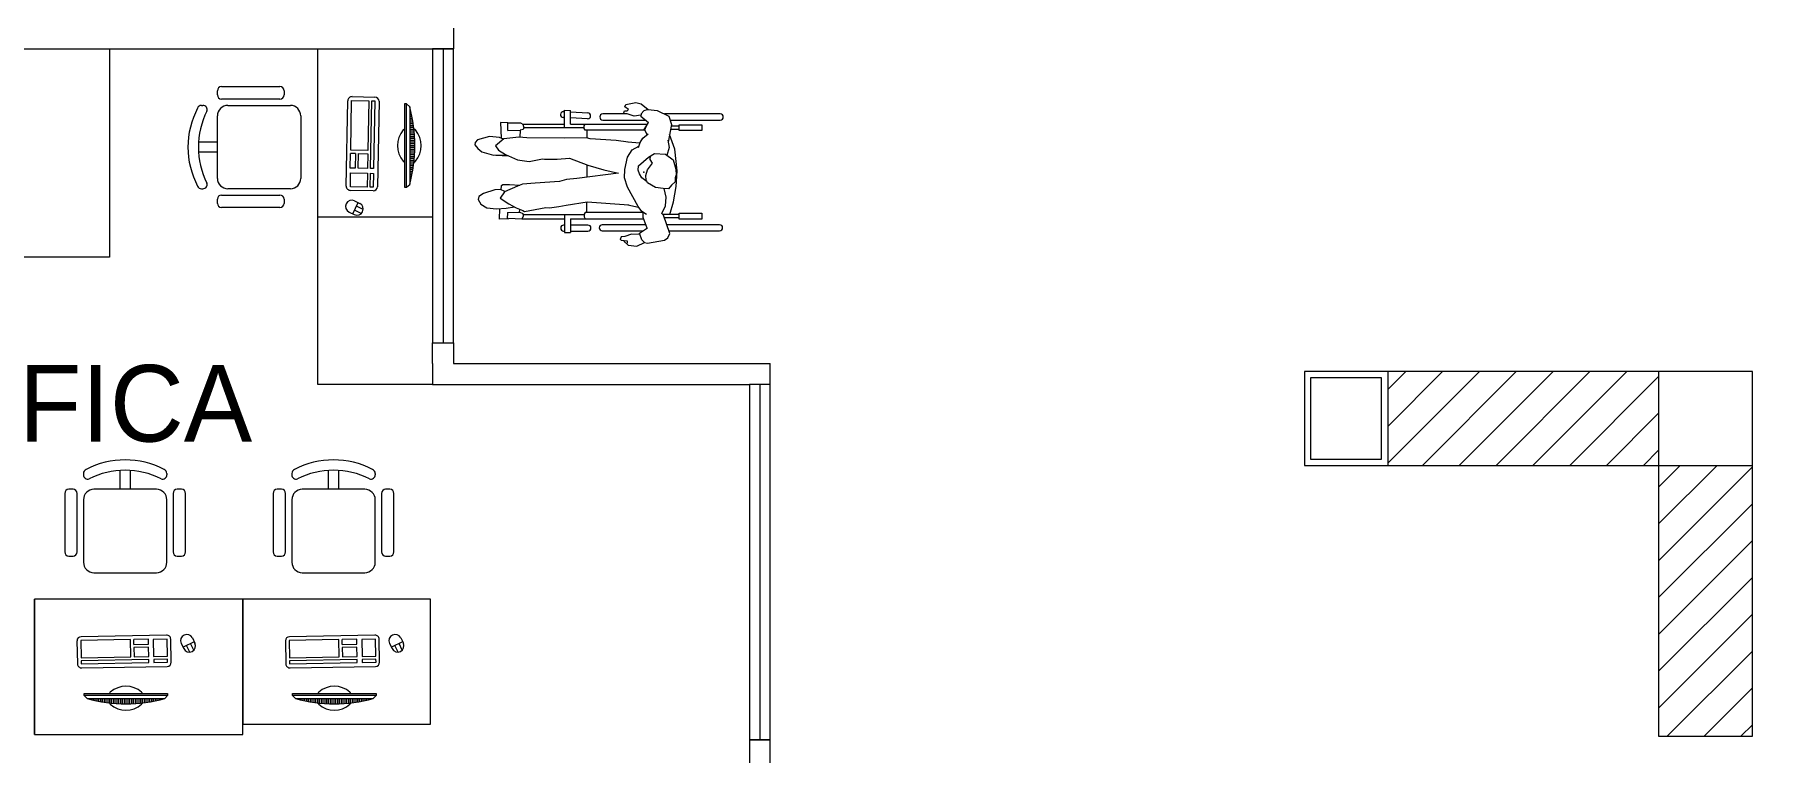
# Model space of a CAD drawing. Header units: metres. Extents: x 2855 to 2963, y 1748 to 1790.
# Drawn here: x 2863.24 to 2871.53, y 1758.49 to 1761.94 of the extents above; entities that cross this region are included whole.
import ezdxf

# ---------------------------------------------------------------- set-up
doc = ezdxf.new("R2010")
doc.units = ezdxf.units.M
doc.layers.add('PAREDES', color=7, linetype='Continuous')
doc.layers.add('VAGAS', color=253, linetype='Continuous')
doc.styles.add('PADRAO MK', font='')
doc.styles.add('ROMANS', font='romans', dxfattribs={"height": 0.16})
doc.styles.get("Standard").update_dxf_attribs({"font": 'arial.ttf'})
doc.styles.get('PADRAO MK').set_extended_font_data('AvantGarde Bk BT')
doc.dimstyles.new('Cota', dxfattribs={"dimtxt": 0.07, "dimasz": 0.08, "dimexe": 0.04, "dimexo": 0.04, "dimgap": 0.02, "dimtad": 1, "dimtxsty": 'Standard', "dimcen": 2.5, "dimclrd": 252, "dimclre": 252, "dimadec": 0, "dimazin": 0, "dimtfac": 1, "dimtmove": 0, "dimatfit": 3, "dimfxl": 1, "dimarcsym": 0})
pattern_1 = [(90, (8.432981, 4.289497), (-0.00875, 9e-19), [])]

# ---------------------------------------------------------------- blocks, each defined once
blk = doc.blocks.new('*D9')
at = {"layer": 'DEFPOINTS', "color": 0, "transparency": 16777216}
for p in [(2909.4851, 1784.0814), (2863.2205, 1751.229), (2962.6765, 1751.229)]:
    blk.add_point(p, dxfattribs=at)
at = {"layer": 'VAGAS', "color": 1, "lineweight": -2, "transparency": 16777216}
for p, q in [((2909.7851, 1784.0814), (2963.1765, 1784.0814)), ((2962.6765, 1783.7314), (2962.6765, 1751.579)), ((2863.5205, 1751.229), (2963.1765, 1751.229))]:
    blk.add_line(p, q, dxfattribs=at)
at = {"layer": 'VAGAS', "color": 1, "transparency": 16777216}
for points in [[(2962.6182, 1783.7314), (2962.7348, 1783.7314), (2962.6765, 1784.0814)], [(2962.6182, 1751.579), (2962.7348, 1751.579), (2962.6765, 1751.229)]]:
    blk.add_solid(points, dxfattribs=at)
at = {"layer": 'VAGAS', "color": 7, "transparency": 16777216, "insert": (2961.8622, 1767.6552), "char_height": 0.16, "attachment_point": 5, "rotation": 90, "style": 'ROMANS'}
blk.add_mtext('{\\H7.5x;32,85}', dxfattribs=at)
blk = doc.blocks.new('_ArchTick')
at = {"color": 0, "linetype": 'ByBlock', "const_width": 0.15}
blk.add_lwpolyline([(-0.5, -0.5), (0.5, 0.5)], dxfattribs=at)

msp = doc.modelspace()

# ---------------------------------------------------------------- hatches: boundary and pattern name
at = {"layer": 'PAREDES', "lineweight": 0}
h = msp.add_hatch(dxfattribs=at)
h.set_pattern_fill('ANSI31', color=253, scale=0.07, angle=45, style=0)
h.set_pattern_definition(pattern_1)
h.paths.add_polyline_path([(2863.4925, 1758.7512), (2863.8656, 1758.7512, -0.133994)])
h = msp.add_hatch(dxfattribs=at)
h.set_pattern_fill('ANSI31', color=253, scale=0.07, angle=45, style=0)
h.set_pattern_definition(pattern_1)
h.paths.add_polyline_path([(2864.4925, 1758.7512), (2864.8656, 1758.7512, -0.133994)])

# ---------------------------------------------------------------- linework, layer by layer
at = {"layer": 'PAREDES', "color": 253, "lineweight": 0}
for p, q in [((2865.2505, 1761.969), (2865.2505, 1761.869)), ((2863.1505, 1761.869), (2863.6005, 1761.869)), ((2863.1505, 1761.869), (2865.2505, 1761.869)), ((2863.6005, 1761.869), (2863.6005, 1761.869)), ((2863.6005, 1761.869), (2863.6005, 1760.869)), ((2864.6005, 1760.259), (2864.6005, 1761.869)), ((2865.2505, 1761.869), (2865.1505, 1761.869)), ((2865.1505, 1761.869), (2865.1505, 1760.459)), ((2865.2005, 1761.869), (2865.2005, 1760.459)), ((2865.2505, 1761.869), (2865.2505, 1761.869)), ((2865.2505, 1760.459), (2865.2505, 1761.869)), ((2864.118, 1761.648), (2864.118, 1761.668)), ((2864.118, 1761.648), (2864.118, 1761.668)), ((2864.138, 1761.688), (2864.418, 1761.688)), ((2864.138, 1761.688), (2864.418, 1761.688)), ((2864.438, 1761.668), (2864.438, 1761.648)), ((2864.438, 1761.668), (2864.438, 1761.648)), ((2864.0415, 1761.598), (2864.0488, 1761.598)), ((2864.0415, 1761.598), (2864.0488, 1761.598)), ((2864.418, 1761.628), (2864.138, 1761.628)), ((2864.418, 1761.628), (2864.138, 1761.628)), ((2864.168, 1761.598), (2864.468, 1761.598)), ((2864.168, 1761.598), (2864.468, 1761.598)), ((2864.7361, 1761.2106), (2864.7436, 1761.6204)), ((2864.7574, 1761.384), (2864.7618, 1761.6221)), ((2864.7618, 1761.6221), (2864.8448, 1761.6205)), ((2864.7639, 1761.6401), (2864.8741, 1761.638)), ((2864.8448, 1761.6205), (2864.8403, 1761.3824)), ((2864.8531, 1761.2955), (2864.8592, 1761.6203)), ((2864.8592, 1761.6203), (2864.8736, 1761.62)), ((2864.8736, 1761.62), (2864.8675, 1761.2953)), ((2864.8937, 1761.6177), (2864.8862, 1761.2078)), ((2865.0157, 1761.6052), (2865.0157, 1761.2052)), ((2865.0257, 1761.6052), (2865.0157, 1761.6052)), ((2865.0257, 1761.2052), (2865.0257, 1761.6052)), ((2865.0257, 1761.6052), (2865.0407, 1761.5918)), ((2865.0407, 1761.5918), (2865.0407, 1761.2186)), ((2865.0407, 1761.5895), (2865.0413, 1761.5895)), ((2865.0407, 1761.5807), (2865.0436, 1761.5807)), ((2865.0407, 1761.572), (2865.0458, 1761.572)), ((2865.7829, 1761.575), (2865.8128, 1761.5734)), ((2865.7829, 1761.4907), (2865.7829, 1761.575)), ((2865.8128, 1761.5086), (2865.8128, 1761.5734)), ((2866.0673, 1761.5573), (2866.0711, 1761.5726)), ((2866.0711, 1761.5726), (2866.0839, 1761.5724)), ((2866.0722, 1761.5909), (2866.0773, 1761.6017)), ((2866.0905, 1761.5783), (2866.0722, 1761.5909)), ((2866.0773, 1761.6017), (2866.1261, 1761.6126)), ((2866.0839, 1761.5724), (2866.0905, 1761.5783)), ((2866.1261, 1761.6126), (2866.1509, 1761.6063)), ((2866.1509, 1761.6063), (2866.1846, 1761.5786)), ((2866.1638, 1761.5717), (2866.1517, 1761.5575)), ((2866.1846, 1761.5786), (2866.1638, 1761.5717)), ((2866.1846, 1761.5786), (2866.2286, 1761.5738)), ((2866.2286, 1761.5738), (2866.2843, 1761.547)), ((2864.118, 1761.248), (2864.118, 1761.548)), ((2864.118, 1761.423), (2864.118, 1761.548)), ((2864.518, 1761.548), (2864.518, 1761.248)), ((2864.518, 1761.548), (2864.518, 1761.248)), ((2865.0407, 1761.5632), (2865.0479, 1761.5632)), ((2865.0407, 1761.5545), (2865.0498, 1761.5545)), ((2865.0407, 1761.5457), (2865.0516, 1761.5457)), ((2865.0407, 1761.537), (2865.0534, 1761.537)), ((2865.0407, 1761.5282), (2865.055, 1761.5282)), ((2865.0407, 1761.5195), (2865.0564, 1761.5195)), ((2865.0407, 1761.5107), (2865.0578, 1761.5107)), ((2865.0407, 1761.502), (2865.0591, 1761.502)), ((2865.0407, 1761.4932), (2865.0602, 1761.4932)), ((2865.4763, 1761.516), (2865.4793, 1761.4407)), ((2865.4764, 1761.5171), (2865.5117, 1761.5165)), ((2865.5115, 1761.4777), (2865.5117, 1761.5166)), ((2865.5117, 1761.5144), (2865.573, 1761.5152)), ((2865.573, 1761.5152), (2865.584, 1761.5078)), ((2865.5826, 1761.5088), (2865.7829, 1761.5088)), ((2865.584, 1761.5078), (2865.5877, 1761.4907)), ((2865.5876, 1761.4907), (2865.5846, 1761.483)), ((2865.8775, 1761.4907), (2865.5876, 1761.4907)), ((2865.7829, 1761.5394), (2865.7777, 1761.5397)), ((2865.779, 1761.568), (2865.7829, 1761.5679)), ((2865.8128, 1761.5665), (2865.8955, 1761.5626)), ((2865.8128, 1761.5086), (2866.1817, 1761.5086)), ((2865.8942, 1761.5343), (2865.813, 1761.538)), ((2865.878, 1761.4998), (2865.8826, 1761.5086)), ((2865.878, 1761.4873), (2865.878, 1761.4998)), ((2865.8826, 1761.4785), (2865.878, 1761.4873)), ((2866.0847, 1761.5571), (2865.9673, 1761.5571)), ((2865.9673, 1761.5279), (2866.171, 1761.5279)), ((2866.1177, 1761.5458), (2866.0836, 1761.5575)), ((2866.15, 1761.5505), (2866.1177, 1761.5458)), ((2866.1517, 1761.5575), (2866.1494, 1761.5456)), ((2866.187, 1761.5149), (2866.1494, 1761.5456)), ((2866.1643, 1761.4785), (2866.1858, 1761.5159)), ((2866.1691, 1761.481), (2866.1769, 1761.5004)), ((2866.5307, 1761.5571), (2866.2633, 1761.5571)), ((2866.2971, 1761.5061), (2866.2808, 1761.4216)), ((2866.2843, 1761.547), (2866.2971, 1761.5061)), ((2866.2903, 1761.5279), (2866.5307, 1761.5279)), ((2866.3333, 1761.499), (2866.2957, 1761.499)), ((2866.3333, 1761.505), (2866.4425, 1761.505)), ((2866.3333, 1761.4769), (2866.3333, 1761.505)), ((2866.4425, 1761.505), (2866.4425, 1761.4769)), ((2864.0285, 1761.423), (2864.118, 1761.423)), ((2864.0285, 1761.423), (2864.118, 1761.423)), ((2865.0407, 1761.4845), (2865.0613, 1761.4845)), ((2865.0407, 1761.4757), (2865.0622, 1761.4757)), ((2865.0407, 1761.467), (2865.063, 1761.467)), ((2865.0407, 1761.4582), (2865.0637, 1761.4582)), ((2865.0407, 1761.4495), (2865.0643, 1761.4495)), ((2865.0407, 1761.4407), (2865.0648, 1761.4407)), ((2865.0407, 1761.432), (2865.0652, 1761.432)), ((2865.0407, 1761.4232), (2865.0655, 1761.4232)), ((2865.0407, 1761.4145), (2865.0657, 1761.4145)), ((2865.0407, 1761.4057), (2865.0657, 1761.4057)), ((2865.3541, 1761.4194), (2865.3537, 1761.4084)), ((2865.3537, 1761.4084), (2865.3671, 1761.3907)), ((2865.3666, 1761.4324), (2865.3541, 1761.4194)), ((2865.4233, 1761.4483), (2865.3666, 1761.4324)), ((2865.4722, 1761.4437), (2865.4233, 1761.4483)), ((2865.4923, 1761.4371), (2865.4531, 1761.4035)), ((2865.4531, 1761.4035), (2865.466, 1761.3836)), ((2865.4907, 1761.4358), (2865.4722, 1761.4437)), ((2865.5643, 1761.4451), (2865.4923, 1761.4371)), ((2865.5115, 1761.4777), (2865.5701, 1761.4796)), ((2865.602, 1761.4432), (2865.5643, 1761.4451)), ((2865.5701, 1761.4796), (2865.5692, 1761.4449)), ((2865.5846, 1761.483), (2865.5701, 1761.4796)), ((2865.7857, 1761.4416), (2865.602, 1761.4432)), ((2865.889, 1761.4428), (2865.7857, 1761.4416)), ((2866.1702, 1761.4785), (2865.8826, 1761.4785)), ((2865.906, 1761.4375), (2865.889, 1761.4428)), ((2865.8923, 1761.4418), (2865.8919, 1761.4786)), ((2866.0308, 1761.4298), (2865.906, 1761.4375)), ((2866.0889, 1761.4211), (2866.0308, 1761.4298)), ((2866.1454, 1761.4161), (2866.0876, 1761.4213)), ((2866.1378, 1761.3956), (2866.1468, 1761.4199)), ((2866.1468, 1761.4199), (2866.1595, 1761.4406)), ((2866.1595, 1761.4406), (2866.1845, 1761.4621)), ((2866.1794, 1761.4573), (2866.1691, 1761.481)), ((2866.2791, 1761.4306), (2866.2859, 1761.3961)), ((2866.3126, 1761.3882), (2866.288, 1761.4587)), ((2866.3333, 1761.4826), (2866.2926, 1761.4826)), ((2866.4425, 1761.4769), (2866.3333, 1761.4769)), ((2864.118, 1761.373), (2864.0285, 1761.373)), ((2864.118, 1761.373), (2864.0285, 1761.373)), ((2864.118, 1761.248), (2864.118, 1761.373)), ((2864.7557, 1761.2974), (2864.757, 1761.3677)), ((2864.7805, 1761.3673), (2864.757, 1761.3677)), ((2864.8403, 1761.3824), (2864.7574, 1761.384)), ((2864.7805, 1761.3673), (2864.7792, 1761.2969)), ((2864.7936, 1761.2966), (2864.7949, 1761.367)), ((2864.7949, 1761.367), (2864.84, 1761.3662)), ((2864.84, 1761.3662), (2864.8387, 1761.2958)), ((2865.0407, 1761.397), (2865.0657, 1761.397)), ((2865.0407, 1761.3882), (2865.0655, 1761.3882)), ((2865.0407, 1761.3795), (2865.0653, 1761.3795)), ((2865.0407, 1761.3707), (2865.0649, 1761.3707)), ((2865.0407, 1761.362), (2865.0644, 1761.362)), ((2865.0407, 1761.3532), (2865.0638, 1761.3532)), ((2865.0407, 1761.3445), (2865.0631, 1761.3445)), ((2865.0407, 1761.3357), (2865.0623, 1761.3357)), ((2865.0407, 1761.327), (2865.0614, 1761.327)), ((2865.3671, 1761.3907), (2865.3863, 1761.3756)), ((2865.3863, 1761.3756), (2865.4423, 1761.3586)), ((2865.4423, 1761.3586), (2865.5015, 1761.3615)), ((2865.4533, 1761.3592), (2865.5143, 1761.3561)), ((2865.466, 1761.3836), (2865.4998, 1761.3622)), ((2865.4998, 1761.3622), (2865.558, 1761.3375)), ((2865.558, 1761.3375), (2865.6147, 1761.3296)), ((2865.6147, 1761.3296), (2865.6771, 1761.3411)), ((2865.6771, 1761.3411), (2865.6878, 1761.3397)), ((2865.6878, 1761.3397), (2865.7481, 1761.3395)), ((2865.7481, 1761.3395), (2865.8074, 1761.3446)), ((2865.8074, 1761.3446), (2865.8959, 1761.3117)), ((2866.0728, 1761.2906), (2866.0854, 1761.3502)), ((2866.0854, 1761.3502), (2866.1082, 1761.3854)), ((2866.1082, 1761.3854), (2866.1401, 1761.4019)), ((2866.1385, 1761.3082), (2866.1866, 1761.3501)), ((2866.182, 1761.2882), (2866.2058, 1761.3206)), ((2866.1866, 1761.3501), (2866.2156, 1761.3669)), ((2866.1951, 1761.3389), (2866.1967, 1761.356)), ((2866.2058, 1761.3206), (2866.1951, 1761.3389)), ((2866.2156, 1761.3669), (2866.268, 1761.3633)), ((2866.268, 1761.3633), (2866.3055, 1761.3369)), ((2866.2859, 1761.3961), (2866.2752, 1761.3582)), ((2866.3055, 1761.3369), (2866.3179, 1761.2925)), ((2866.324, 1761.2836), (2866.3126, 1761.3882)), ((2864.7792, 1761.2969), (2864.7557, 1761.2974)), ((2864.7558, 1761.2071), (2864.7571, 1761.2739)), ((2864.7571, 1761.2739), (2864.8382, 1761.2723)), ((2864.8387, 1761.2958), (2864.7936, 1761.2966)), ((2864.8382, 1761.2723), (2864.837, 1761.2056)), ((2864.8514, 1761.2053), (2864.8527, 1761.2721)), ((2864.8527, 1761.2721), (2864.8671, 1761.2718)), ((2864.8675, 1761.2953), (2864.8531, 1761.2955)), ((2864.8671, 1761.2718), (2864.8658, 1761.205)), ((2865.0407, 1761.3182), (2865.0604, 1761.3182)), ((2865.0407, 1761.3095), (2865.0592, 1761.3095)), ((2865.0407, 1761.3007), (2865.058, 1761.3007)), ((2865.0407, 1761.292), (2865.0566, 1761.292)), ((2865.0407, 1761.2832), (2865.0551, 1761.2832)), ((2865.0407, 1761.2745), (2865.0536, 1761.2745)), ((2865.0407, 1761.2657), (2865.0519, 1761.2657)), ((2865.0407, 1761.257), (2865.05, 1761.257)), ((2865.0407, 1761.2482), (2865.0481, 1761.2482)), ((2865.0407, 1761.2395), (2865.0461, 1761.2395)), ((2865.7935, 1761.243), (2865.7601, 1761.233)), ((2865.8426, 1761.2478), (2865.7935, 1761.243)), ((2866.043, 1761.2733), (2865.8426, 1761.2478)), ((2865.8922, 1761.2541), (2865.8919, 1761.3132)), ((2865.8959, 1761.3117), (2865.9724, 1761.289)), ((2865.9724, 1761.289), (2866.043, 1761.2733)), ((2866.0719, 1761.2501), (2866.0728, 1761.2906)), ((2866.0856, 1761.2057), (2866.0719, 1761.2501)), ((2866.1365, 1761.2878), (2866.1385, 1761.3082)), ((2866.1434, 1761.2695), (2866.1365, 1761.2878)), ((2866.1552, 1761.2507), (2866.1434, 1761.2695)), ((2866.1794, 1761.2319), (2866.1552, 1761.2507)), ((2866.174, 1761.2614), (2866.182, 1761.2882)), ((2866.176, 1761.2393), (2866.174, 1761.2614)), ((2866.1817, 1761.227), (2866.176, 1761.2393)), ((2866.3143, 1761.2501), (2866.314, 1761.2314)), ((2866.3186, 1761.2642), (2866.3143, 1761.2501)), ((2866.3179, 1761.2925), (2866.3186, 1761.2642)), ((2866.3198, 1761.2092), (2866.324, 1761.2836)), ((2864.0415, 1761.198), (2864.0488, 1761.198)), ((2864.0415, 1761.198), (2864.0488, 1761.198)), ((2864.138, 1761.168), (2864.418, 1761.168)), ((2864.138, 1761.168), (2864.418, 1761.168)), ((2864.468, 1761.198), (2864.168, 1761.198)), ((2864.468, 1761.198), (2864.168, 1761.198)), ((2864.8659, 1761.1882), (2864.7557, 1761.1902)), ((2864.837, 1761.2056), (2864.7558, 1761.2071)), ((2864.8658, 1761.205), (2864.8514, 1761.2053)), ((2865.0157, 1761.2052), (2865.0257, 1761.2052)), ((2865.0257, 1761.2052), (2865.0407, 1761.2186)), ((2865.0407, 1761.2307), (2865.0439, 1761.2307)), ((2865.0407, 1761.222), (2865.0416, 1761.222)), ((2865.3728, 1761.1603), (2865.369, 1761.1457)), ((2865.3943, 1761.1756), (2865.3728, 1761.1603)), ((2865.4484, 1761.1929), (2865.3943, 1761.1756)), ((2865.4764, 1761.1937), (2865.4484, 1761.1929)), ((2865.4955, 1761.1837), (2865.4745, 1761.1532)), ((2865.4977, 1761.1846), (2865.4764, 1761.1937)), ((2865.4794, 1761.1924), (2865.4807, 1761.2143)), ((2865.4807, 1761.2143), (2865.4883, 1761.2178)), ((2865.4883, 1761.2178), (2865.52, 1761.2183)), ((2865.5576, 1761.2101), (2865.4955, 1761.1837)), ((2865.52, 1761.2183), (2865.5695, 1761.2145)), ((2865.5823, 1761.2194), (2865.5576, 1761.2101)), ((2865.6427, 1761.2254), (2865.5823, 1761.2194)), ((2865.7601, 1761.233), (2865.6427, 1761.2254)), ((2866.1364, 1761.1128), (2866.0856, 1761.2057)), ((2866.2203, 1761.2041), (2866.1817, 1761.227)), ((2866.257, 1761.1994), (2866.2203, 1761.2041)), ((2866.2828, 1761.1978), (2866.257, 1761.1994)), ((2866.2721, 1761.1574), (2866.262, 1761.1991)), ((2866.2677, 1761.1166), (2866.2721, 1761.1574)), ((2866.2965, 1761.2146), (2866.2828, 1761.1978)), ((2866.314, 1761.2314), (2866.2965, 1761.2146)), ((2866.307, 1761.136), (2866.3198, 1761.2092)), ((2864.118, 1761.128), (2864.118, 1761.148)), ((2864.118, 1761.128), (2864.118, 1761.148)), ((2864.418, 1761.108), (2864.138, 1761.108)), ((2864.418, 1761.108), (2864.138, 1761.108)), ((2864.438, 1761.148), (2864.438, 1761.128)), ((2864.438, 1761.148), (2864.438, 1761.128)), ((2864.7494, 1761.0862), (2864.7744, 1761.074)), ((2864.7676, 1761.0773), (2864.7939, 1761.1313)), ((2864.7757, 1761.1401), (2864.8007, 1761.128)), ((2864.8082, 1761.0792), (2864.7761, 1761.0948)), ((2864.8175, 1761.0987), (2864.7856, 1761.1142)), ((2865.369, 1761.1457), (2865.3818, 1761.1234)), ((2865.3818, 1761.1234), (2865.4108, 1761.107)), ((2865.4108, 1761.107), (2865.4572, 1761.1011)), ((2865.4572, 1761.1011), (2865.5028, 1761.1049)), ((2865.4708, 1761.0518), (2865.4739, 1761.1025)), ((2865.4745, 1761.1532), (2865.5165, 1761.1253)), ((2865.5028, 1761.1049), (2865.5431, 1761.111)), ((2865.5094, 1761.0839), (2865.5089, 1761.0538)), ((2865.5094, 1761.0839), (2865.5695, 1761.0849)), ((2865.5165, 1761.1253), (2865.5518, 1761.1063)), ((2865.5518, 1761.1063), (2865.5834, 1761.0944)), ((2865.5676, 1761.1003), (2865.5659, 1761.0848)), ((2865.5695, 1761.0849), (2865.583, 1761.0786)), ((2865.583, 1761.0786), (2865.5852, 1761.0663)), ((2865.5834, 1761.0944), (2865.5917, 1761.0893)), ((2865.878, 1761.0723), (2865.5836, 1761.0723)), ((2865.5917, 1761.0893), (2865.6939, 1761.1081)), ((2865.6939, 1761.1081), (2865.711, 1761.1062)), ((2865.711, 1761.1062), (2865.7563, 1761.1126)), ((2865.7563, 1761.1126), (2865.7908, 1761.1192)), ((2865.7829, 1761.0726), (2865.7829, 1760.9881)), ((2865.7908, 1761.1192), (2865.8919, 1761.1354)), ((2865.8826, 1761.0845), (2865.878, 1761.0757)), ((2865.878, 1761.0757), (2865.878, 1761.0632)), ((2866.1609, 1761.0845), (2865.8826, 1761.0845)), ((2865.8902, 1761.0845), (2865.8909, 1761.1353)), ((2865.8919, 1761.1354), (2866.0915, 1761.1204)), ((2866.0876, 1761.1213), (2866.1383, 1761.1103)), ((2866.1541, 1761.089), (2866.1364, 1761.1128)), ((2866.1772, 1761.0738), (2866.1541, 1761.089)), ((2866.1608, 1761.0608), (2866.1609, 1761.0833)), ((2866.2508, 1761.0795), (2866.2677, 1761.1166)), ((2866.259, 1761.0709), (2866.2508, 1761.0795)), ((2866.3327, 1761.0744), (2866.2557, 1761.0744)), ((2866.289, 1761.0744), (2866.307, 1761.136)), ((2866.3333, 1761.0804), (2866.4425, 1761.0804)), ((2866.3333, 1761.0523), (2866.3333, 1761.0804)), ((2866.4425, 1761.0804), (2866.4425, 1761.0523)), ((2864.6005, 1761.064), (2865.1505, 1761.064)), ((2865.5168, 1761.054), (2865.4708, 1761.0518)), ((2865.5784, 1761.0525), (2865.5152, 1761.0547)), ((2865.5852, 1761.0663), (2865.5784, 1761.0525)), ((2865.5793, 1761.0543), (2865.7829, 1761.0543)), ((2865.7829, 1761.0236), (2865.7793, 1761.0236)), ((2865.7793, 1760.9952), (2865.7832, 1760.9952)), ((2865.7829, 1760.9881), (2865.8128, 1760.9883)), ((2865.8128, 1761.0544), (2865.8128, 1760.9883)), ((2865.8128, 1761.0544), (2866.1633, 1761.0544)), ((2865.896, 1761.0236), (2865.8128, 1761.0236)), ((2865.8128, 1760.9952), (2865.896, 1760.9952)), ((2865.878, 1761.0632), (2865.8826, 1761.0544)), ((2866.1747, 1761.0252), (2865.9643, 1761.0252)), ((2865.9643, 1760.996), (2866.1603, 1760.996)), ((2866.1431, 1760.9844), (2866.1816, 1761.0103)), ((2866.1807, 1761.0097), (2866.1608, 1761.0608)), ((2866.2887, 1760.9836), (2866.259, 1761.0709)), ((2866.3333, 1761.0581), (2866.2634, 1761.0581)), ((2866.5276, 1761.0252), (2866.2746, 1761.0252)), ((2866.2845, 1760.996), (2866.5276, 1760.996)), ((2866.4425, 1761.0523), (2866.3333, 1761.0523)), ((2866.0546, 1760.9668), (2866.0505, 1760.955)), ((2866.0561, 1760.951), (2866.0505, 1760.955)), ((2866.0733, 1760.9682), (2866.0546, 1760.9668)), ((2866.0561, 1760.951), (2866.0842, 1760.9483)), ((2866.0683, 1760.9467), (2866.089, 1760.9278)), ((2866.1047, 1760.9797), (2866.0733, 1760.9682)), ((2866.0842, 1760.9483), (2866.0845, 1760.9377)), ((2866.089, 1760.9278), (2866.1306, 1760.922)), ((2866.1441, 1760.9791), (2866.1047, 1760.9797)), ((2866.1306, 1760.922), (2866.1666, 1760.9398)), ((2866.1541, 1760.9526), (2866.1431, 1760.9844)), ((2866.1675, 1760.9396), (2866.1541, 1760.9526)), ((2866.1666, 1760.9398), (2866.1813, 1760.937)), ((2866.1813, 1760.937), (2866.2635, 1760.9509)), ((2866.2635, 1760.9509), (2866.2798, 1760.9628)), ((2866.2798, 1760.9628), (2866.2887, 1760.9836)), ((2863.6005, 1760.869), (2863.1505, 1760.869)), ((2865.1505, 1760.459), (2865.2505, 1760.459)), ((2865.1505, 1760.359), (2865.1505, 1760.459)), ((2865.1505, 1760.459), (2865.2505, 1760.459)), ((2865.2505, 1760.459), (2865.2505, 1760.359)), ((2865.1505, 1760.359), (2865.1505, 1760.259)), ((2865.2505, 1760.359), (2865.2505, 1760.359)), ((2865.2505, 1760.359), (2866.7705, 1760.359)), ((2866.7705, 1760.259), (2866.7705, 1760.359)), ((2866.7705, 1760.359), (2866.7705, 1760.359)), ((2865.1505, 1760.259), (2864.6005, 1760.259)), ((2865.1505, 1760.259), (2866.6705, 1760.259)), ((2866.7705, 1760.259), (2866.6705, 1760.259)), ((2866.7705, 1760.259), (2866.6705, 1760.259)), ((2866.6705, 1760.259), (2866.6705, 1758.554)), ((2866.6705, 1760.259), (2866.6705, 1760.259)), ((2866.7205, 1760.259), (2866.7205, 1758.554)), ((2866.7705, 1758.554), (2866.7705, 1760.259)), ((2869.7337, 1760.3206), (2869.3337, 1760.3206)), ((2869.3337, 1760.3206), (2869.3337, 1759.8706)), ((2869.7037, 1760.2906), (2869.3637, 1760.2906)), ((2869.3637, 1760.2906), (2869.3637, 1759.9006)), ((2869.7037, 1759.9006), (2869.7037, 1760.2906)), ((2869.7337, 1760.2345), (2869.8198, 1760.3206)), ((2869.7337, 1760.0577), (2869.9966, 1760.3206)), ((2869.7337, 1759.8809), (2870.1734, 1760.3206)), ((2871.0337, 1760.3206), (2869.7337, 1760.3206)), ((2869.7337, 1760.3206), (2869.7337, 1759.8706)), ((2869.9002, 1759.8706), (2870.3502, 1760.3206)), ((2870.0769, 1759.8706), (2870.5269, 1760.3206)), ((2870.2537, 1759.8706), (2870.7037, 1760.3206)), ((2870.4305, 1759.8706), (2870.8805, 1760.3206)), ((2870.6073, 1759.8706), (2871.0337, 1760.2971)), ((2871.4837, 1760.3206), (2871.0337, 1760.3206)), ((2871.0337, 1760.3206), (2871.0337, 1759.8706)), ((2871.4837, 1758.5706), (2871.4837, 1760.3206)), ((2870.784, 1759.8706), (2871.0337, 1760.1203)), ((2870.9608, 1759.8706), (2871.0337, 1759.9435)), ((2863.4752, 1759.8321), (2863.4752, 1759.8249)), ((2863.4752, 1759.8321), (2863.4752, 1759.8249)), ((2863.6502, 1759.8451), (2863.6502, 1759.7556)), ((2863.6502, 1759.8451), (2863.6502, 1759.7556)), ((2863.7002, 1759.7556), (2863.7002, 1759.8451)), ((2863.7002, 1759.7556), (2863.7002, 1759.8451)), ((2863.8752, 1759.8321), (2863.8752, 1759.8249)), ((2863.8752, 1759.8321), (2863.8752, 1759.8249)), ((2864.4752, 1759.8321), (2864.4752, 1759.8249)), ((2864.4752, 1759.8321), (2864.4752, 1759.8249)), ((2864.6502, 1759.8451), (2864.6502, 1759.7556)), ((2864.6502, 1759.8451), (2864.6502, 1759.7556)), ((2864.7002, 1759.7556), (2864.7002, 1759.8451)), ((2864.7002, 1759.7556), (2864.7002, 1759.8451)), ((2864.8752, 1759.8321), (2864.8752, 1759.8249)), ((2864.8752, 1759.8321), (2864.8752, 1759.8249)), ((2869.3337, 1759.8706), (2869.7337, 1759.8706)), ((2869.3637, 1759.9006), (2869.7037, 1759.9006)), ((2869.7337, 1759.8706), (2871.0337, 1759.8706)), ((2871.0337, 1759.8706), (2871.4837, 1759.8706)), ((2871.0337, 1759.8706), (2871.0337, 1758.5706)), ((2871.0337, 1759.7667), (2871.1376, 1759.8706)), ((2871.0337, 1759.5899), (2871.3144, 1759.8706)), ((2871.0337, 1759.4132), (2871.4837, 1759.8632)), ((2863.4252, 1759.7556), (2863.4052, 1759.7556)), ((2863.4252, 1759.7556), (2863.4052, 1759.7556)), ((2863.8252, 1759.7556), (2863.5252, 1759.7556)), ((2863.6502, 1759.7556), (2863.5252, 1759.7556)), ((2863.8252, 1759.7556), (2863.7002, 1759.7556)), ((2863.9452, 1759.7556), (2863.9252, 1759.7556)), ((2863.9452, 1759.7556), (2863.9252, 1759.7556)), ((2864.4252, 1759.7556), (2864.4052, 1759.7556)), ((2864.4252, 1759.7556), (2864.4052, 1759.7556)), ((2864.8252, 1759.7556), (2864.5252, 1759.7556)), ((2864.6502, 1759.7556), (2864.5252, 1759.7556)), ((2864.8252, 1759.7556), (2864.7002, 1759.7556)), ((2864.9452, 1759.7556), (2864.9252, 1759.7556)), ((2864.9452, 1759.7556), (2864.9252, 1759.7556)), ((2863.3852, 1759.7356), (2863.3852, 1759.4556)), ((2863.3852, 1759.7356), (2863.3852, 1759.4556)), ((2863.4452, 1759.4556), (2863.4452, 1759.7356)), ((2863.4452, 1759.4556), (2863.4452, 1759.7356)), ((2863.4752, 1759.7056), (2863.4752, 1759.4056)), ((2863.4752, 1759.7056), (2863.4752, 1759.4056)), ((2863.8752, 1759.4056), (2863.8752, 1759.7056)), ((2863.8752, 1759.4056), (2863.8752, 1759.7056)), ((2863.9052, 1759.7356), (2863.9052, 1759.4556)), ((2863.9052, 1759.7356), (2863.9052, 1759.4556)), ((2863.9652, 1759.4556), (2863.9652, 1759.7356)), ((2863.9652, 1759.4556), (2863.9652, 1759.7356)), ((2864.3852, 1759.7356), (2864.3852, 1759.4556)), ((2864.3852, 1759.7356), (2864.3852, 1759.4556)), ((2864.4452, 1759.4556), (2864.4452, 1759.7356)), ((2864.4452, 1759.4556), (2864.4452, 1759.7356)), ((2864.4752, 1759.7056), (2864.4752, 1759.4056)), ((2864.4752, 1759.7056), (2864.4752, 1759.4056)), ((2864.8752, 1759.4056), (2864.8752, 1759.7056)), ((2864.8752, 1759.4056), (2864.8752, 1759.7056)), ((2864.9052, 1759.7356), (2864.9052, 1759.4556)), ((2864.9052, 1759.7356), (2864.9052, 1759.4556)), ((2864.9652, 1759.4556), (2864.9652, 1759.7356)), ((2864.9652, 1759.4556), (2864.9652, 1759.7356)), ((2871.0337, 1759.2364), (2871.4837, 1759.6864)), ((2871.0337, 1759.0596), (2871.4837, 1759.5096)), ((2863.4052, 1759.4356), (2863.4252, 1759.4356)), ((2863.4052, 1759.4356), (2863.4252, 1759.4356)), ((2863.9252, 1759.4356), (2863.9452, 1759.4356)), ((2863.9252, 1759.4356), (2863.9452, 1759.4356)), ((2864.4052, 1759.4356), (2864.4252, 1759.4356)), ((2864.4052, 1759.4356), (2864.4252, 1759.4356)), ((2864.9252, 1759.4356), (2864.9452, 1759.4356)), ((2864.9252, 1759.4356), (2864.9452, 1759.4356)), ((2863.5252, 1759.3556), (2863.8252, 1759.3556)), ((2863.5252, 1759.3556), (2863.8252, 1759.3556)), ((2864.5252, 1759.3556), (2864.8252, 1759.3556)), ((2864.5252, 1759.3556), (2864.8252, 1759.3556)), ((2871.0337, 1758.8828), (2871.4837, 1759.3328)), ((2863.2405, 1758.579), (2863.2405, 1759.229)), ((2864.2405, 1759.229), (2863.2405, 1759.229)), ((2863.2405, 1759.229), (2863.2405, 1758.579)), ((2865.1405, 1759.229), (2864.2405, 1759.229)), ((2864.2405, 1759.229), (2864.2405, 1758.629)), ((2864.2405, 1758.579), (2864.2405, 1759.229)), ((2865.1405, 1758.629), (2865.1405, 1759.229)), ((2871.0337, 1758.7061), (2871.4837, 1759.1561)), ((2863.4442, 1759.028), (2863.4462, 1758.9178)), ((2863.7003, 1759.0346), (2863.4622, 1759.0301)), ((2863.4622, 1759.0301), (2863.4637, 1758.9472)), ((2863.8737, 1759.0559), (2863.4638, 1759.0484)), ((2863.7019, 1758.9517), (2863.7003, 1759.0346)), ((2863.7869, 1759.0362), (2863.7165, 1759.0349)), ((2863.717, 1759.0115), (2863.7165, 1759.0349)), ((2863.717, 1759.0115), (2863.7873, 1759.0128)), ((2863.7873, 1759.0128), (2863.7869, 1759.0362)), ((2863.8772, 1759.0361), (2863.8104, 1759.0349)), ((2863.8104, 1759.0349), (2863.8119, 1758.9537)), ((2863.8787, 1758.955), (2863.8772, 1759.0361)), ((2863.8961, 1758.9261), (2863.8941, 1759.0363)), ((2863.9441, 1759.0163), (2863.9563, 1758.9912)), ((2864.0069, 1759.0243), (2863.953, 1758.9981)), ((2863.9856, 1758.9745), (2863.9701, 1759.0064)), ((2864.0051, 1758.9838), (2863.9895, 1759.0158)), ((2863.9981, 1759.0425), (2864.0102, 1759.0175)), ((2864.4442, 1759.028), (2864.4462, 1758.9178)), ((2864.7003, 1759.0346), (2864.4622, 1759.0301)), ((2864.4622, 1759.0301), (2864.4637, 1758.9472)), ((2864.8737, 1759.0559), (2864.4638, 1759.0484)), ((2864.7019, 1758.9517), (2864.7003, 1759.0346)), ((2864.7869, 1759.0362), (2864.7165, 1759.0349)), ((2864.717, 1759.0115), (2864.7165, 1759.0349)), ((2864.717, 1759.0115), (2864.7873, 1759.0128)), ((2864.7873, 1759.0128), (2864.7869, 1759.0362)), ((2864.8772, 1759.0361), (2864.8104, 1759.0349)), ((2864.8104, 1759.0349), (2864.8119, 1758.9537)), ((2864.8787, 1758.955), (2864.8772, 1759.0361)), ((2864.8961, 1758.9261), (2864.8941, 1759.0363)), ((2864.9441, 1759.0163), (2864.9563, 1758.9912)), ((2865.0069, 1759.0243), (2864.953, 1758.9981)), ((2864.9856, 1758.9745), (2864.9701, 1759.0064)), ((2865.0051, 1758.9838), (2864.9895, 1759.0158)), ((2864.9981, 1759.0425), (2865.0102, 1759.0175)), ((2863.4637, 1758.9472), (2863.7019, 1758.9517)), ((2863.7887, 1758.9389), (2863.464, 1758.9328)), ((2863.464, 1758.9328), (2863.4643, 1758.9184)), ((2863.4643, 1758.9184), (2863.789, 1758.9244)), ((2863.7876, 1758.9984), (2863.7173, 1758.997)), ((2863.7173, 1758.997), (2863.7181, 1758.952)), ((2863.7181, 1758.952), (2863.7885, 1758.9533)), ((2863.7885, 1758.9533), (2863.7876, 1758.9984)), ((2863.789, 1758.9244), (2863.7887, 1758.9389)), ((2863.8119, 1758.9537), (2863.8787, 1758.955)), ((2863.8789, 1758.9405), (2863.8122, 1758.9393)), ((2863.8122, 1758.9393), (2863.8125, 1758.9249)), ((2863.8125, 1758.9249), (2863.8792, 1758.9261)), ((2863.8792, 1758.9261), (2863.8789, 1758.9405)), ((2864.4637, 1758.9472), (2864.7019, 1758.9517)), ((2864.7887, 1758.9389), (2864.464, 1758.9328)), ((2864.464, 1758.9328), (2864.4643, 1758.9184)), ((2864.4643, 1758.9184), (2864.789, 1758.9244)), ((2864.7876, 1758.9984), (2864.7173, 1758.997)), ((2864.7173, 1758.997), (2864.7181, 1758.952)), ((2864.7181, 1758.952), (2864.7885, 1758.9533)), ((2864.7885, 1758.9533), (2864.7876, 1758.9984)), ((2864.789, 1758.9244), (2864.7887, 1758.9389)), ((2864.8119, 1758.9537), (2864.8787, 1758.955)), ((2864.8789, 1758.9405), (2864.8122, 1758.9393)), ((2864.8122, 1758.9393), (2864.8125, 1758.9249)), ((2864.8125, 1758.9249), (2864.8792, 1758.9261)), ((2864.8792, 1758.9261), (2864.8789, 1758.9405)), ((2871.075, 1758.5706), (2871.4837, 1758.9793)), ((2863.4666, 1758.8982), (2863.8765, 1758.9057)), ((2864.4666, 1758.8982), (2864.8765, 1758.9057)), ((2863.479, 1758.7762), (2863.879, 1758.7762)), ((2863.479, 1758.7662), (2863.479, 1758.7762)), ((2863.879, 1758.7662), (2863.479, 1758.7662)), ((2863.479, 1758.7662), (2863.4925, 1758.7512)), ((2863.4925, 1758.7512), (2863.8656, 1758.7512)), ((2863.879, 1758.7662), (2863.8656, 1758.7512)), ((2863.879, 1758.7762), (2863.879, 1758.7662)), ((2864.479, 1758.7762), (2864.879, 1758.7762)), ((2864.479, 1758.7662), (2864.479, 1758.7762)), ((2864.879, 1758.7662), (2864.479, 1758.7662)), ((2864.479, 1758.7662), (2864.4925, 1758.7512)), ((2864.4925, 1758.7512), (2864.8656, 1758.7512)), ((2864.879, 1758.7662), (2864.8656, 1758.7512)), ((2864.879, 1758.7762), (2864.879, 1758.7662)), ((2871.2518, 1758.5706), (2871.4837, 1758.8025)), ((2864.2405, 1758.629), (2865.1405, 1758.629)), ((2871.4286, 1758.5706), (2871.4837, 1758.6257)), ((2863.2405, 1758.579), (2864.2405, 1758.579)), ((2866.6705, 1758.554), (2866.7705, 1758.554)), ((2866.7705, 1758.554), (2866.6705, 1758.554)), ((2866.6705, 1758.554), (2866.6705, 1758.254)), ((2866.7705, 1758.254), (2866.7705, 1758.554)), ((2871.0337, 1758.5706), (2871.4837, 1758.5706))]:
    msp.add_line(p, q, dxfattribs=at)
for centre, radius, start, end in [((2864.138, 1761.668), 0.02, 90, 180), ((2864.138, 1761.668), 0.02, 90, 180), ((2864.418, 1761.668), 0.02, 0, 90), ((2864.418, 1761.668), 0.02, 0, 90), ((2864.3791, 1761.398), 0.4024, 152.26147, 207.73853), ((2864.3791, 1761.398), 0.4024, 152.26147, 207.73853), ((2864.0415, 1761.578), 0.02, 90, 158.58753), ((2864.0415, 1761.578), 0.02, 90, 158.58753), ((2864.4133, 1761.398), 0.3867, 153.4032, 206.5968), ((2864.0488, 1761.578), 0.02, 339.92295, 90), ((2864.0488, 1761.578), 0.02, 339.92295, 90), ((2864.138, 1761.648), 0.02, 180, 270), ((2864.138, 1761.648), 0.02, 180, 270), ((2864.168, 1761.548), 0.05, 90, 180), ((2864.168, 1761.548), 0.05, 90, 180), ((2864.418, 1761.648), 0.02, 270, 0), ((2864.418, 1761.648), 0.02, 270, 0), ((2864.468, 1761.548), 0.05, 0, 90), ((2864.468, 1761.548), 0.05, 0, 90), ((2864.7636, 1761.6201), 0.02, 88.95177, 178.95177), ((2864.8737, 1761.618), 0.02, 358.95177, 88.95177), ((2864.357, 1761.4052), 0.7087, 344.73628, 15.26372), ((2865.0281, 1761.4368), 0.059, 47.56286, 55.9179), ((2865.7783, 1761.5539), 0.0142, 87.33711, 267.33711), ((2865.8948, 1761.5484), 0.0142, 267.33711, 87.33711), ((2865.9673, 1761.5425), 0.0146, 90, 270), ((2866.5307, 1761.5425), 0.0146, 270, 90), ((2865.0952, 1761.4052), 0.1136, 138.62327, 221.37673), ((2865.0497, 1761.4368), 0.059, 125.22271, 132.43714), ((2864.9826, 1761.4052), 0.1136, 318.62327, 41.37673), ((2865.0497, 1761.3737), 0.059, 227.56286, 234.77729), ((2865.0281, 1761.3737), 0.059, 304.0821, 312.43714), ((2864.168, 1761.248), 0.05, 180, 270), ((2864.168, 1761.248), 0.05, 180, 270), ((2864.468, 1761.248), 0.05, 270, 0), ((2864.468, 1761.248), 0.05, 270, 0), ((2865.0281, 1761.3737), 0.059, 289.41753, 290.05629), ((2864.0415, 1761.218), 0.02, 201.41247, 270), ((2864.0415, 1761.218), 0.02, 201.41247, 270), ((2864.0488, 1761.218), 0.02, 270, 20.07705), ((2864.0488, 1761.218), 0.02, 270, 20.07705), ((2864.138, 1761.148), 0.02, 90, 180), ((2864.138, 1761.148), 0.02, 90, 180), ((2864.418, 1761.148), 0.02, 0, 90), ((2864.418, 1761.148), 0.02, 0, 90), ((2864.7561, 1761.2102), 0.02, 178.95177, 268.95177), ((2864.8662, 1761.2082), 0.02, 268.95177, 358.95177), ((2864.138, 1761.128), 0.02, 180, 270), ((2864.138, 1761.128), 0.02, 180, 270), ((2864.418, 1761.128), 0.02, 270, 0), ((2864.418, 1761.128), 0.02, 270, 0), ((2864.7626, 1761.1132), 0.03, 64.0346, 244.0346), ((2864.7876, 1761.101), 0.03, 244.0346, 64.0346), ((2865.7793, 1761.0094), 0.0142, 90, 270), ((2865.896, 1761.0094), 0.0142, 270, 90), ((2865.9643, 1761.0106), 0.0146, 90, 270), ((2866.5276, 1761.0106), 0.0146, 270, 90), ((2863.4952, 1759.8321), 0.02, 111.41247, 180), ((2863.4952, 1759.8321), 0.02, 111.41247, 180), ((2863.6752, 1759.4945), 0.4024, 62.26147, 117.73853), ((2863.6752, 1759.4945), 0.4024, 62.26147, 117.73853), ((2863.6752, 1759.4603), 0.3867, 63.4032, 116.5968), ((2863.8552, 1759.8321), 0.02, 0, 68.58753), ((2863.8552, 1759.8321), 0.02, 0, 68.58753), ((2864.4952, 1759.8321), 0.02, 111.41247, 180), ((2864.4952, 1759.8321), 0.02, 111.41247, 180), ((2864.6752, 1759.4945), 0.4024, 62.26147, 117.73853), ((2864.6752, 1759.4945), 0.4024, 62.26147, 117.73853), ((2864.6752, 1759.4603), 0.3867, 63.4032, 116.5968), ((2864.8552, 1759.8321), 0.02, 0, 68.58753), ((2864.8552, 1759.8321), 0.02, 0, 68.58753), ((2863.4052, 1759.7356), 0.02, 90, 180), ((2863.4052, 1759.7356), 0.02, 90, 180), ((2863.4252, 1759.7356), 0.02, 0, 90), ((2863.4252, 1759.7356), 0.02, 0, 90), ((2863.4952, 1759.8249), 0.02, 180, 290.07705), ((2863.4952, 1759.8249), 0.02, 180, 290.07705), ((2863.5252, 1759.7056), 0.05, 90, 180), ((2863.5252, 1759.7056), 0.05, 90, 180), ((2863.8252, 1759.7056), 0.05, 0, 90), ((2863.8252, 1759.7056), 0.05, 0, 90), ((2863.8552, 1759.8249), 0.02, 249.92295, 0), ((2863.8552, 1759.8249), 0.02, 249.92295, 0), ((2863.9252, 1759.7356), 0.02, 90, 180), ((2863.9252, 1759.7356), 0.02, 90, 180), ((2863.9452, 1759.7356), 0.02, 0, 90), ((2863.9452, 1759.7356), 0.02, 0, 90), ((2864.4052, 1759.7356), 0.02, 90, 180), ((2864.4052, 1759.7356), 0.02, 90, 180), ((2864.4252, 1759.7356), 0.02, 0, 90), ((2864.4252, 1759.7356), 0.02, 0, 90), ((2864.4952, 1759.8249), 0.02, 180, 290.07705), ((2864.4952, 1759.8249), 0.02, 180, 290.07705), ((2864.5252, 1759.7056), 0.05, 90, 180), ((2864.5252, 1759.7056), 0.05, 90, 180), ((2864.8252, 1759.7056), 0.05, 0, 90), ((2864.8252, 1759.7056), 0.05, 0, 90), ((2864.8552, 1759.8249), 0.02, 249.92295, 0), ((2864.8552, 1759.8249), 0.02, 249.92295, 0), ((2864.9252, 1759.7356), 0.02, 90, 180), ((2864.9252, 1759.7356), 0.02, 90, 180), ((2864.9452, 1759.7356), 0.02, 0, 90), ((2864.9452, 1759.7356), 0.02, 0, 90), ((2863.4052, 1759.4556), 0.02, 180, 270), ((2863.4052, 1759.4556), 0.02, 180, 270), ((2863.4252, 1759.4556), 0.02, 270, 0), ((2863.4252, 1759.4556), 0.02, 270, 0), ((2863.9252, 1759.4556), 0.02, 180, 270), ((2863.9252, 1759.4556), 0.02, 180, 270), ((2863.9452, 1759.4556), 0.02, 270, 0), ((2863.9452, 1759.4556), 0.02, 270, 0), ((2864.4052, 1759.4556), 0.02, 180, 270), ((2864.4052, 1759.4556), 0.02, 180, 270), ((2864.4252, 1759.4556), 0.02, 270, 0), ((2864.4252, 1759.4556), 0.02, 270, 0), ((2864.9252, 1759.4556), 0.02, 180, 270), ((2864.9252, 1759.4556), 0.02, 180, 270), ((2864.9452, 1759.4556), 0.02, 270, 0), ((2864.9452, 1759.4556), 0.02, 270, 0), ((2863.5252, 1759.4056), 0.05, 180, 270), ((2863.5252, 1759.4056), 0.05, 180, 270), ((2863.8252, 1759.4056), 0.05, 270, 0), ((2863.8252, 1759.4056), 0.05, 270, 0), ((2864.5252, 1759.4056), 0.05, 180, 270), ((2864.5252, 1759.4056), 0.05, 180, 270), ((2864.8252, 1759.4056), 0.05, 270, 0), ((2864.8252, 1759.4056), 0.05, 270, 0), ((2863.4642, 1759.0284), 0.02, 91.04823, 181.04823), ((2863.8741, 1759.0359), 0.02, 1.04823, 91.04823), ((2863.9711, 1759.0294), 0.03, 25.9654, 205.9654), ((2863.9833, 1759.0044), 0.03, 205.9654, 25.9654), ((2864.4642, 1759.0284), 0.02, 91.04823, 181.04823), ((2864.8741, 1759.0359), 0.02, 1.04823, 91.04823), ((2864.9711, 1759.0294), 0.03, 25.9654, 205.9654), ((2864.9833, 1759.0044), 0.03, 205.9654, 25.9654), ((2863.4662, 1758.9182), 0.02, 181.04823, 271.04823), ((2863.8761, 1758.9257), 0.02, 271.04823, 1.04823), ((2864.4662, 1758.9182), 0.02, 181.04823, 271.04823), ((2864.8761, 1758.9257), 0.02, 271.04823, 1.04823), ((2863.679, 1759.4349), 0.7087, 254.73628, 285.26372), ((2863.6475, 1758.7422), 0.059, 137.56286, 144.77729), ((2863.679, 1758.6968), 0.1136, 48.62327, 131.37673), ((2863.7106, 1758.7422), 0.059, 35.22271, 42.43714), ((2864.679, 1759.4349), 0.7087, 254.73628, 285.26372), ((2864.6475, 1758.7422), 0.059, 137.56286, 144.77729), ((2864.679, 1758.6968), 0.1136, 48.62327, 131.37673), ((2864.7106, 1758.7422), 0.059, 35.22271, 42.43714), ((2863.6475, 1758.7639), 0.059, 214.0821, 222.43714), ((2863.679, 1758.8093), 0.1136, 228.62327, 311.37673), ((2863.7106, 1758.7639), 0.059, 317.56286, 325.9179), ((2863.7106, 1758.7639), 0.059, 339.94371, 340.58247), ((2864.6475, 1758.7639), 0.059, 214.0821, 222.43714), ((2864.679, 1758.8093), 0.1136, 228.62327, 311.37673), ((2864.7106, 1758.7639), 0.059, 317.56286, 325.9179), ((2864.7106, 1758.7639), 0.059, 339.94371, 340.58247)]:
    msp.add_arc(centre, radius, start, end, dxfattribs=at)
msp.add_point((2866.1643, 1761.2784), dxfattribs=at)

# ---------------------------------------------------------------- texts
at = {"layer": 'PAREDES', "color": 253, "lineweight": 0, "style": 'PADRAO MK'}
msp.add_text('POLÍCIA CIENTÍFICA', height=0.3675, dxfattribs=at).set_placement((2859.4788, 1759.9847))

# ---------------------------------------------------------------- dimensions: what is measured, and where the dimension line sits
at = {"layer": 'VAGAS', "color": 253}
dim = msp.add_linear_dim(base=(2962.6765, 1751.229), p1=(2909.4851, 1784.0814), p2=(2863.2205, 1751.229), angle=270, text='{\\H7.5x;<>}', dimstyle='Cota', override={"dimtxt": 0.63, "dimasz": 0.35, "dimexe": 0.5, "dimexo": 0.3, "dimgap": 0.1, "dimtxsty": 'ROMANS', "dimblk1": 'ArchTick', "dimblk2": 'ArchTick', "dimclrd": 1, "dimclre": 1, "dimclrt": 7}, dxfattribs=at)
dim.commit()
dim.dimension.update_dxf_attribs({"geometry": '*D9', "text_midpoint": (2961.8622, 1767.6552)})

doc.saveas('drawing.dxf')
